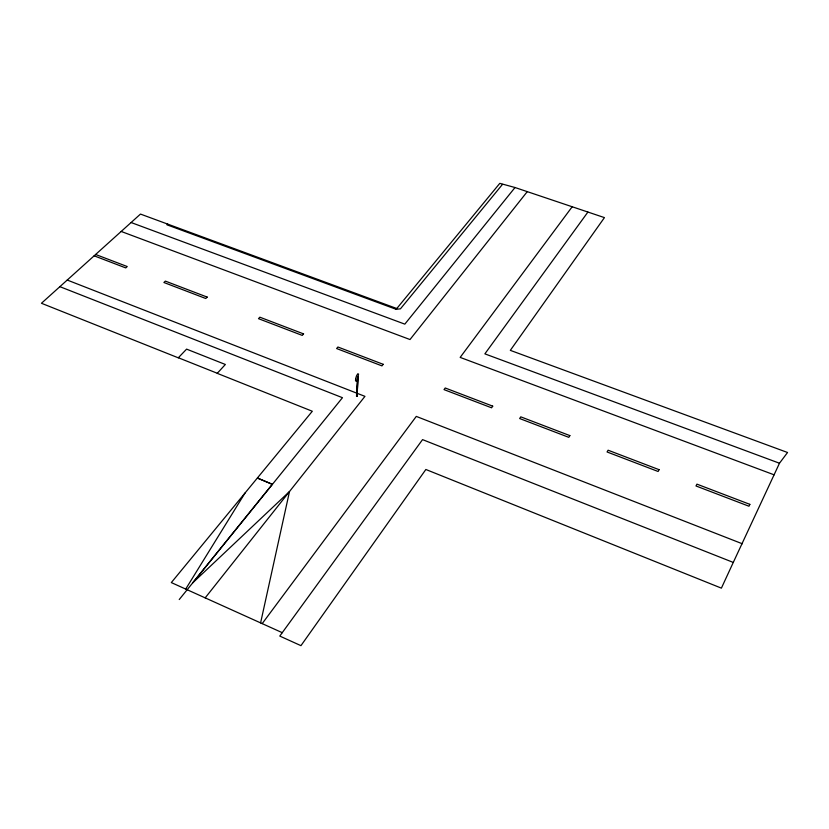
<?xml version="1.0" encoding="UTF-8"?>
<svg xmlns="http://www.w3.org/2000/svg" width="829" height="829" viewBox="0 0 829 829"><rect width="100%" height="100%" fill="white"/><g stroke="black" fill="none" stroke-linecap="round" stroke-linejoin="round"><path stroke-width="1.24" d="M358.087 377.288L357.444 377.496L356.511 396.324L357.206 396.034L357.755 376.998L357.206 396.034M357.04 396.303L357.921 377.558M260.596 622.89L289.508 491.504L192.701 582.87L272.337 484.323L257.425 478.053L272.347 484.312M733.282 562.425L721.396 588.144L425.857 469.483L300.948 645.656L279.787 636.071L422.552 439.619L733.282 562.425L779.478 463.235L787.55 452.499L510.322 350.356L604.445 217.612L515.016 187.52L499.804 183.344L396.148 309.3L166.909 224.783L167.655 224.099M185.696 589.067L245.073 492.965M587.885 212.1L484.872 353.859L779.478 463.235M262.192 623.615L416.282 416.407L742.297 543.762M572.311 206.597L460.168 357.403L774.131 474.83M205.177 597.864L364.947 396.355L67.232 280.047M527.296 191.603L410.003 339.538L121.189 231.457M515.016 187.52L404.821 324.139L131.106 222.524M179.24 599.533L342.47 397.702L59.885 286.668M502.478 184.38L400.438 308.834L396.148 309.3M396.79 308.523L140.474 214.079L41.45 303.269L178.276 357.817L186.598 349.133L225.364 364.48L217.229 373.34L312.315 411.246L171.323 582.58L282.264 632.682M95.625 254.472L127.241 266.544L125.77 267.922L94.133 255.819M178.339 357.745L217.291 373.268M355.651 378.604L355.548 380.874L356.335 381.143L357.537 379.257L358.563 374.066L357.796 373.786L356.584 375.672L355.651 378.604M749.862 504.353L748.97 506.229L695.997 485.97L696.94 484.146L749.862 504.353M659.076 469.68L658.102 471.483L607.066 451.971L608.103 450.209L659.076 469.68M569.875 435.608L568.808 437.339L519.659 418.541L520.778 416.852L569.875 435.608M492.727 406.137L491.576 407.806L444.023 389.62L445.225 387.993L492.727 406.137M383.205 364.314L381.951 365.879L336.615 348.543L337.911 347.009L383.205 364.314M303.569 333.89L302.243 335.403L258.493 318.668L259.86 317.196L303.569 333.89M207.177 297.083L205.779 298.513L163.904 282.502L165.344 281.104L207.177 297.083"/></g></svg>
